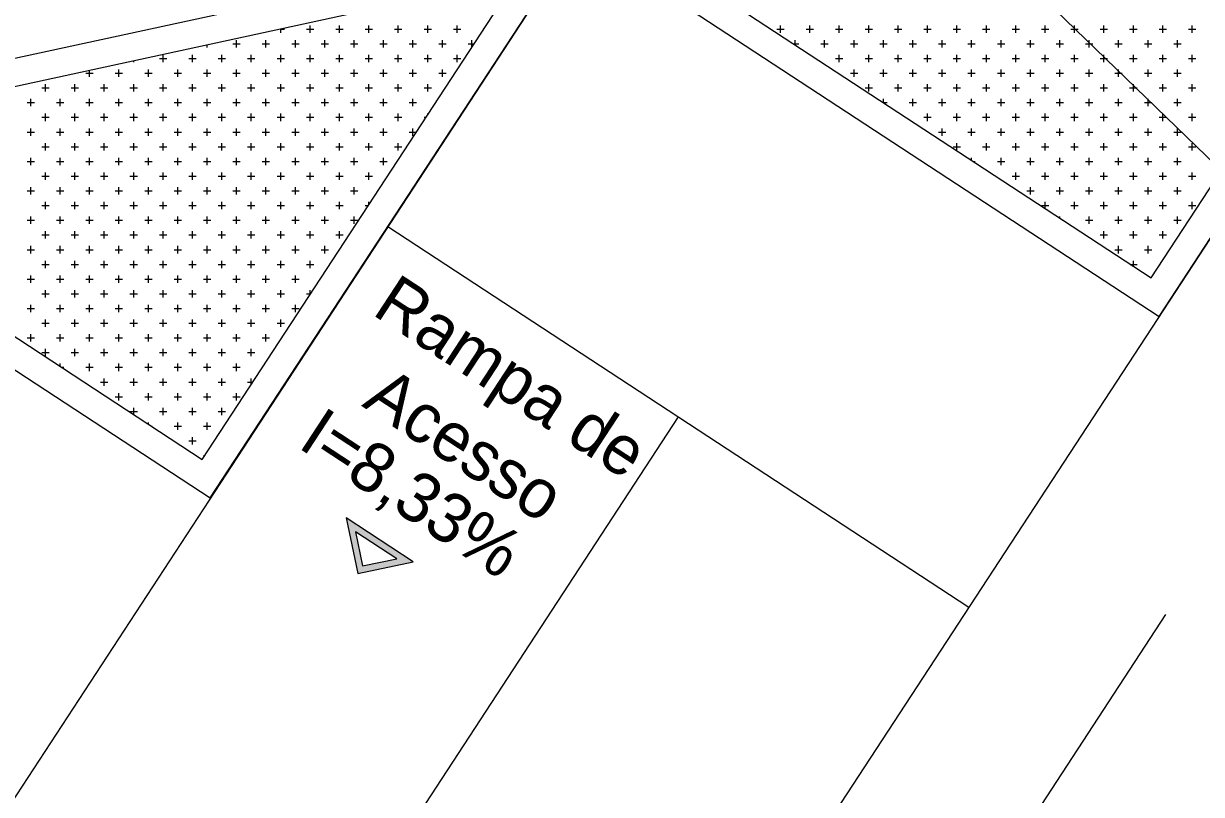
# Model space of a CAD drawing. Header units: millimetres. Extents: x -395 to 1008, y 9 to 692.
# Drawn here: x -306.39 to -301.3, y 35.05 to 38.38 of the extents above; entities that cross this region are included whole.
import ezdxf

# ---------------------------------------------------------------- set-up
doc = ezdxf.new("R2010")
doc.units = ezdxf.units.MM
doc.header["$LTSCALE"] = 0.1
doc.header["$MEASUREMENT"] = 0
doc.layers.add('.10 ultra fina', color=240, linetype='Continuous', lineweight=5)
doc.layers.add('.20', color=130, linetype='Continuous', lineweight=5)
doc.styles.add('Texto Wilian', font='himalaya.ttf')

# ---------------------------------------------------------------- blocks, each defined once
blk = doc.blocks.new('etwew')
at = {"layer": '.10 ultra fina', "lineweight": 5}
h = blk.add_hatch(color=240, dxfattribs=at)
h.dxf.hatch_style = 1
h.paths.add_polyline_path([(388.4918, 96.1393), (388.202, 96.3289), (388.2521, 96.0892)])
h.paths.add_polyline_path([(388.4208, 96.1527), (388.2735, 96.1219), (388.2427, 96.2692)], flags=16)
at = {"layer": '.10 ultra fina', "color": 240, "lineweight": 5}
for p, q in [((393.3837, 99.7509), (386.8393, 89.7523)), ((391.7133, 97.199), (393.3837, 99.7509)), ((391.6787, 97.3651), (393.1227, 99.5714)), ((389.2032, 98.8419), (383.2338, 89.7218)), ((389.2032, 98.8419), (385.2284, 97.9776)), ((387.615, 96.4155), (389.2032, 98.8419)), ((389.2032, 98.8419), (391.7133, 97.199)), ((389.2032, 98.8419), (391.7133, 97.199)), ((389.5085, 98.7855), (391.6787, 97.3651)), ((388.9423, 98.6624), (385.5337, 97.9212)), ((387.5804, 96.5816), (388.9423, 98.6624)), ((388.0464, 98.4238), (388.0464, 98.4556)), ((388.1734, 98.4238), (388.1734, 98.4556)), ((388.3004, 98.4238), (388.3004, 98.4556)), ((388.4274, 98.4238), (388.4274, 98.4556)), ((388.5544, 98.4238), (388.5544, 98.4556)), ((388.6814, 98.4238), (388.6814, 98.4556)), ((390.0784, 98.4238), (390.0784, 98.4556)), ((390.2054, 98.4238), (390.2054, 98.4556)), ((390.3324, 98.4238), (390.3324, 98.4556)), ((390.4594, 98.4238), (390.4594, 98.4556)), ((390.5864, 98.4238), (390.5864, 98.4556)), ((390.7134, 98.4238), (390.7134, 98.4556)), ((390.8404, 98.4238), (390.8404, 98.4556)), ((390.9674, 98.4238), (390.9674, 98.4556)), ((391.0944, 98.4238), (391.0944, 98.4556)), ((391.2214, 98.4238), (391.2214, 98.4556)), ((391.3484, 98.4238), (391.3484, 98.4556)), ((391.4754, 98.4238), (391.4754, 98.4556)), ((391.6024, 98.4238), (391.6024, 98.4556)), ((391.7294, 98.4238), (391.7294, 98.4556)), ((391.8564, 98.4238), (391.8564, 98.4556)), ((387.9182, 98.4397), (387.9352, 98.4397)), ((387.9194, 98.4238), (387.9194, 98.44)), ((388.0305, 98.4397), (388.0622, 98.4397)), ((388.1575, 98.4397), (388.1892, 98.4397)), ((388.2845, 98.4397), (388.3162, 98.4397)), ((388.4115, 98.4397), (388.4432, 98.4397)), ((388.5385, 98.4397), (388.5702, 98.4397)), ((388.6655, 98.4397), (388.6972, 98.4397)), ((388.7925, 98.4397), (388.7965, 98.4397)), ((390.0625, 98.4397), (390.0942, 98.4397)), ((390.1895, 98.4397), (390.2212, 98.4397)), ((390.3165, 98.4397), (390.3482, 98.4397)), ((390.4435, 98.4397), (390.4752, 98.4397)), ((390.5705, 98.4397), (390.6022, 98.4397)), ((390.6975, 98.4397), (390.7292, 98.4397)), ((390.8245, 98.4397), (390.8562, 98.4397)), ((390.9515, 98.4397), (390.9832, 98.4397)), ((391.0785, 98.4397), (391.1102, 98.4397)), ((391.2055, 98.4397), (391.2372, 98.4397)), ((391.3325, 98.4397), (391.3642, 98.4397)), ((391.4595, 98.4397), (391.4912, 98.4397)), ((391.5865, 98.4397), (391.6182, 98.4397)), ((391.7135, 98.4397), (391.7452, 98.4397)), ((391.8405, 98.4397), (391.8722, 98.4397)), ((387.6019, 98.3603), (387.6019, 98.3709)), ((387.713, 98.3762), (387.7447, 98.3762)), ((387.7289, 98.3603), (387.7289, 98.3921)), ((387.84, 98.3762), (387.8717, 98.3762)), ((387.8559, 98.3603), (387.8559, 98.3921)), ((387.967, 98.3762), (387.9987, 98.3762)), ((387.9829, 98.3603), (387.9829, 98.3921)), ((388.094, 98.3762), (388.1257, 98.3762)), ((388.1099, 98.3603), (388.1099, 98.3921)), ((388.221, 98.3762), (388.2527, 98.3762)), ((388.2369, 98.3603), (388.2369, 98.3921)), ((388.348, 98.3762), (388.3797, 98.3762)), ((388.3639, 98.3603), (388.3639, 98.3921)), ((388.475, 98.3762), (388.5067, 98.3762)), ((388.4909, 98.3603), (388.4909, 98.3921)), ((388.602, 98.3762), (388.6337, 98.3762)), ((388.6179, 98.3603), (388.6179, 98.3921)), ((388.729, 98.3762), (388.755, 98.3762)), ((388.7449, 98.3608), (388.7449, 98.3921)), ((390.1339, 98.3762), (390.1577, 98.3762)), ((390.1419, 98.371), (390.1419, 98.3921)), ((390.253, 98.3762), (390.2847, 98.3762)), ((390.2689, 98.3603), (390.2689, 98.3921)), ((390.38, 98.3762), (390.4117, 98.3762)), ((390.3959, 98.3603), (390.3959, 98.3921)), ((390.507, 98.3762), (390.5387, 98.3762)), ((390.5229, 98.3603), (390.5229, 98.3921)), ((390.634, 98.3762), (390.6657, 98.3762)), ((390.6499, 98.3603), (390.6499, 98.3921)), ((390.761, 98.3762), (390.7927, 98.3762)), ((390.7769, 98.3603), (390.7769, 98.3921)), ((390.888, 98.3762), (390.9197, 98.3762)), ((390.9039, 98.3603), (390.9039, 98.3921)), ((391.015, 98.3762), (391.0467, 98.3762)), ((391.0309, 98.3603), (391.0309, 98.3921)), ((391.142, 98.3762), (391.1737, 98.3762)), ((391.1579, 98.3603), (391.1579, 98.3921)), ((391.269, 98.3762), (391.3007, 98.3762)), ((391.2849, 98.3603), (391.2849, 98.3921)), ((391.396, 98.3762), (391.4277, 98.3762)), ((391.4119, 98.3603), (391.4119, 98.3921)), ((391.523, 98.3762), (391.5547, 98.3762)), ((391.5389, 98.3603), (391.5389, 98.3921)), ((391.65, 98.3762), (391.6817, 98.3762)), ((391.6659, 98.3603), (391.6659, 98.3921)), ((391.777, 98.3762), (391.8087, 98.3762)), ((391.7929, 98.3603), (391.7929, 98.3921)), ((387.2844, 98.2968), (387.2844, 98.3019)), ((387.3955, 98.3127), (387.4272, 98.3127)), ((387.4114, 98.2968), (387.4114, 98.3286)), ((387.5225, 98.3127), (387.5542, 98.3127)), ((387.5384, 98.2968), (387.5384, 98.3286)), ((387.6495, 98.3127), (387.6812, 98.3127)), ((387.6654, 98.2968), (387.6654, 98.3286)), ((387.7765, 98.3127), (387.8082, 98.3127)), ((387.7924, 98.2968), (387.7924, 98.3286)), ((387.9035, 98.3127), (387.9352, 98.3127)), ((387.9194, 98.2968), (387.9194, 98.3286)), ((388.0305, 98.3127), (388.0622, 98.3127)), ((388.0464, 98.2968), (388.0464, 98.3286)), ((388.1575, 98.3127), (388.1892, 98.3127)), ((388.1734, 98.2968), (388.1734, 98.3286)), ((388.2845, 98.3127), (388.3162, 98.3127)), ((388.3004, 98.2968), (388.3004, 98.3286)), ((388.4115, 98.3127), (388.4432, 98.3127)), ((388.4274, 98.2968), (388.4274, 98.3286)), ((388.5385, 98.3127), (388.5702, 98.3127)), ((388.5544, 98.2968), (388.5544, 98.3286)), ((388.6655, 98.3127), (388.6972, 98.3127)), ((388.6814, 98.2968), (388.6814, 98.3286)), ((390.3165, 98.3127), (390.3482, 98.3127)), ((390.3324, 98.2968), (390.3324, 98.3286)), ((390.4435, 98.3127), (390.4752, 98.3127)), ((390.4594, 98.2968), (390.4594, 98.3286)), ((390.5705, 98.3127), (390.6022, 98.3127)), ((390.5864, 98.2968), (390.5864, 98.3286)), ((390.6975, 98.3127), (390.7292, 98.3127)), ((390.7134, 98.2968), (390.7134, 98.3286)), ((390.8245, 98.3127), (390.8562, 98.3127)), ((390.8404, 98.2968), (390.8404, 98.3286)), ((390.9515, 98.3127), (390.9832, 98.3127)), ((390.9674, 98.2968), (390.9674, 98.3286)), ((391.0785, 98.3127), (391.1102, 98.3127)), ((391.0944, 98.2968), (391.0944, 98.3286)), ((391.2055, 98.3127), (391.2372, 98.3127)), ((391.2214, 98.2968), (391.2214, 98.3286)), ((391.3325, 98.3127), (391.3642, 98.3127)), ((391.3484, 98.2968), (391.3484, 98.3286)), ((391.4595, 98.3127), (391.4912, 98.3127)), ((391.4754, 98.2968), (391.4754, 98.3286)), ((391.5865, 98.3127), (391.6182, 98.3127)), ((391.6024, 98.2968), (391.6024, 98.3286)), ((391.7135, 98.3127), (391.7452, 98.3127)), ((391.7294, 98.2968), (391.7294, 98.3286)), ((391.8405, 98.3127), (391.8722, 98.3127)), ((391.8564, 98.2968), (391.8564, 98.3286)), ((387.078, 98.2492), (387.1097, 98.2492)), ((387.0939, 98.2333), (387.0939, 98.2605)), ((387.205, 98.2492), (387.2367, 98.2492)), ((387.2209, 98.2333), (387.2209, 98.2651)), ((387.332, 98.2492), (387.3637, 98.2492)), ((387.3479, 98.2333), (387.3479, 98.2651)), ((387.459, 98.2492), (387.4907, 98.2492)), ((387.4749, 98.2333), (387.4749, 98.2651)), ((387.586, 98.2492), (387.6177, 98.2492)), ((387.6019, 98.2333), (387.6019, 98.2651)), ((387.713, 98.2492), (387.7447, 98.2492)), ((387.7289, 98.2333), (387.7289, 98.2651)), ((387.84, 98.2492), (387.8717, 98.2492)), ((387.8559, 98.2333), (387.8559, 98.2651)), ((387.967, 98.2492), (387.9987, 98.2492)), ((387.9829, 98.2333), (387.9829, 98.2651)), ((388.094, 98.2492), (388.1257, 98.2492)), ((388.1099, 98.2333), (388.1099, 98.2651)), ((388.221, 98.2492), (388.2527, 98.2492)), ((388.2369, 98.2333), (388.2369, 98.2651)), ((388.348, 98.2492), (388.3797, 98.2492)), ((388.3639, 98.2333), (388.3639, 98.2651)), ((388.475, 98.2492), (388.5067, 98.2492)), ((388.4909, 98.2333), (388.4909, 98.2651)), ((388.602, 98.2492), (388.6337, 98.2492)), ((388.6179, 98.2333), (388.6179, 98.2651)), ((390.38, 98.2492), (390.4117, 98.2492)), ((390.3959, 98.2333), (390.3959, 98.2651)), ((390.507, 98.2492), (390.5387, 98.2492)), ((390.5229, 98.2333), (390.5229, 98.2651)), ((390.634, 98.2492), (390.6657, 98.2492)), ((390.6499, 98.2333), (390.6499, 98.2651)), ((390.761, 98.2492), (390.7927, 98.2492)), ((390.7769, 98.2333), (390.7769, 98.2651)), ((390.888, 98.2492), (390.9197, 98.2492)), ((390.9039, 98.2333), (390.9039, 98.2651)), ((391.015, 98.2492), (391.0467, 98.2492)), ((391.0309, 98.2333), (391.0309, 98.2651)), ((391.142, 98.2492), (391.1737, 98.2492)), ((391.1579, 98.2333), (391.1579, 98.2651)), ((391.269, 98.2492), (391.3007, 98.2492)), ((391.2849, 98.2333), (391.2849, 98.2651)), ((391.396, 98.2492), (391.4277, 98.2492)), ((391.4119, 98.2333), (391.4119, 98.2651)), ((391.523, 98.2492), (391.5547, 98.2492)), ((391.5389, 98.2333), (391.5389, 98.2651)), ((391.65, 98.2492), (391.6817, 98.2492)), ((391.6659, 98.2333), (391.6659, 98.2651)), ((391.777, 98.2492), (391.8087, 98.2492)), ((391.7929, 98.2333), (391.7929, 98.2651)), ((386.9034, 98.1698), (386.9034, 98.2016)), ((387.0304, 98.1698), (387.0304, 98.2016)), ((387.1574, 98.1698), (387.1574, 98.2016)), ((387.2844, 98.1698), (387.2844, 98.2016)), ((387.4114, 98.1698), (387.4114, 98.2016)), ((387.5384, 98.1698), (387.5384, 98.2016)), ((387.6654, 98.1698), (387.6654, 98.2016)), ((387.7924, 98.1698), (387.7924, 98.2016)), ((387.9194, 98.1698), (387.9194, 98.2016)), ((388.0464, 98.1698), (388.0464, 98.2016)), ((388.1734, 98.1698), (388.1734, 98.2016)), ((388.3004, 98.1698), (388.3004, 98.2016)), ((388.4274, 98.1698), (388.4274, 98.2016)), ((388.5544, 98.1698), (388.5544, 98.2016)), ((390.4594, 98.1698), (390.4594, 98.2016)), ((390.5864, 98.1698), (390.5864, 98.2016)), ((390.7134, 98.1698), (390.7134, 98.2016)), ((390.8404, 98.1698), (390.8404, 98.2016)), ((390.9674, 98.1698), (390.9674, 98.2016)), ((391.0944, 98.1698), (391.0944, 98.2016)), ((391.2214, 98.1698), (391.2214, 98.2016)), ((391.3484, 98.1698), (391.3484, 98.2016)), ((391.4754, 98.1698), (391.4754, 98.2016)), ((391.6024, 98.1698), (391.6024, 98.2016)), ((391.7294, 98.1698), (391.7294, 98.2016)), ((391.8564, 98.1698), (391.8564, 98.2016)), ((386.8875, 98.1857), (386.9192, 98.1857)), ((387.0145, 98.1857), (387.0462, 98.1857)), ((387.1415, 98.1857), (387.1732, 98.1857)), ((387.2685, 98.1857), (387.3002, 98.1857)), ((387.3955, 98.1857), (387.4272, 98.1857)), ((387.5225, 98.1857), (387.5542, 98.1857)), ((387.6495, 98.1857), (387.6812, 98.1857)), ((387.7765, 98.1857), (387.8082, 98.1857)), ((387.9035, 98.1857), (387.9352, 98.1857)), ((388.0305, 98.1857), (388.0622, 98.1857)), ((388.1575, 98.1857), (388.1892, 98.1857)), ((388.2845, 98.1857), (388.3162, 98.1857)), ((388.4115, 98.1857), (388.4432, 98.1857)), ((388.5385, 98.1857), (388.5702, 98.1857)), ((390.4435, 98.1857), (390.4752, 98.1857)), ((390.5705, 98.1857), (390.6022, 98.1857)), ((390.6975, 98.1857), (390.7292, 98.1857)), ((390.8245, 98.1857), (390.8562, 98.1857)), ((390.9515, 98.1857), (390.9832, 98.1857)), ((391.0785, 98.1857), (391.1102, 98.1857)), ((391.2055, 98.1857), (391.2372, 98.1857)), ((391.3325, 98.1857), (391.3642, 98.1857)), ((391.4595, 98.1857), (391.4912, 98.1857)), ((391.5865, 98.1857), (391.6182, 98.1857)), ((391.7135, 98.1857), (391.7452, 98.1857)), ((391.8405, 98.1857), (391.8722, 98.1857)), ((386.824, 98.1222), (386.8557, 98.1222)), ((386.8399, 98.1063), (386.8399, 98.1381)), ((386.951, 98.1222), (386.9827, 98.1222)), ((386.9669, 98.1063), (386.9669, 98.1381)), ((387.078, 98.1222), (387.1097, 98.1222)), ((387.0939, 98.1063), (387.0939, 98.1381)), ((387.205, 98.1222), (387.2367, 98.1222)), ((387.2209, 98.1063), (387.2209, 98.1381)), ((387.332, 98.1222), (387.3637, 98.1222)), ((387.3479, 98.1063), (387.3479, 98.1381)), ((387.459, 98.1222), (387.4907, 98.1222)), ((387.4749, 98.1063), (387.4749, 98.1381)), ((387.586, 98.1222), (387.6177, 98.1222)), ((387.6019, 98.1063), (387.6019, 98.1381)), ((387.713, 98.1222), (387.7447, 98.1222)), ((387.7289, 98.1063), (387.7289, 98.1381)), ((387.84, 98.1222), (387.8717, 98.1222)), ((387.8559, 98.1063), (387.8559, 98.1381)), ((387.967, 98.1222), (387.9987, 98.1222)), ((387.9829, 98.1063), (387.9829, 98.1381)), ((388.094, 98.1222), (388.1257, 98.1222)), ((388.1099, 98.1063), (388.1099, 98.1381)), ((388.221, 98.1222), (388.2527, 98.1222)), ((388.2369, 98.1063), (388.2369, 98.1381)), ((388.348, 98.1222), (388.3797, 98.1222)), ((388.3639, 98.1063), (388.3639, 98.1381)), ((388.475, 98.1222), (388.5067, 98.1222)), ((388.4909, 98.1063), (388.4909, 98.1381)), ((390.5219, 98.1222), (390.5387, 98.1222)), ((390.5229, 98.1216), (390.5229, 98.1381)), ((390.634, 98.1222), (390.6657, 98.1222)), ((390.6499, 98.1063), (390.6499, 98.1381)), ((390.761, 98.1222), (390.7927, 98.1222)), ((390.7769, 98.1063), (390.7769, 98.1381)), ((390.888, 98.1222), (390.9197, 98.1222)), ((390.9039, 98.1063), (390.9039, 98.1381)), ((391.015, 98.1222), (391.0467, 98.1222)), ((391.0309, 98.1063), (391.0309, 98.1381)), ((391.142, 98.1222), (391.1737, 98.1222)), ((391.1579, 98.1063), (391.1579, 98.1381)), ((391.269, 98.1222), (391.3007, 98.1222)), ((391.2849, 98.1063), (391.2849, 98.1381)), ((391.396, 98.1222), (391.4277, 98.1222)), ((391.4119, 98.1063), (391.4119, 98.1381)), ((391.523, 98.1222), (391.5547, 98.1222)), ((391.5389, 98.1063), (391.5389, 98.1381)), ((391.65, 98.1222), (391.6817, 98.1222)), ((391.6659, 98.1063), (391.6659, 98.1381)), ((391.777, 98.1222), (391.8087, 98.1222)), ((391.7929, 98.1063), (391.7929, 98.1381)), ((385.1049, 98.0584), (387.615, 96.4155)), ((386.8875, 98.0587), (386.9192, 98.0587)), ((386.9034, 98.0428), (386.9034, 98.0746)), ((387.0145, 98.0587), (387.0462, 98.0587)), ((387.0304, 98.0428), (387.0304, 98.0746)), ((387.1415, 98.0587), (387.1732, 98.0587)), ((387.1574, 98.0428), (387.1574, 98.0746)), ((387.2685, 98.0587), (387.3002, 98.0587)), ((387.2844, 98.0428), (387.2844, 98.0746)), ((387.3955, 98.0587), (387.4272, 98.0587)), ((387.4114, 98.0428), (387.4114, 98.0746)), ((387.5225, 98.0587), (387.5542, 98.0587)), ((387.5384, 98.0428), (387.5384, 98.0746)), ((387.6495, 98.0587), (387.6812, 98.0587)), ((387.6654, 98.0428), (387.6654, 98.0746)), ((387.7765, 98.0587), (387.8082, 98.0587)), ((387.7924, 98.0428), (387.7924, 98.0746)), ((387.9035, 98.0587), (387.9352, 98.0587)), ((387.9194, 98.0428), (387.9194, 98.0746)), ((388.0305, 98.0587), (388.0622, 98.0587)), ((388.0464, 98.0428), (388.0464, 98.0746)), ((388.1575, 98.0587), (388.1892, 98.0587)), ((388.1734, 98.0428), (388.1734, 98.0746)), ((388.2845, 98.0587), (388.3162, 98.0587)), ((388.3004, 98.0428), (388.3004, 98.0746)), ((388.4115, 98.0587), (388.4432, 98.0587)), ((388.4274, 98.0428), (388.4274, 98.0746)), ((388.5385, 98.0587), (388.5472, 98.0587)), ((388.5544, 98.0697), (388.5544, 98.0746)), ((390.6975, 98.0587), (390.7292, 98.0587)), ((390.7134, 98.0428), (390.7134, 98.0746)), ((390.8245, 98.0587), (390.8562, 98.0587)), ((390.8404, 98.0428), (390.8404, 98.0746)), ((390.9515, 98.0587), (390.9832, 98.0587)), ((390.9674, 98.0428), (390.9674, 98.0746)), ((391.0785, 98.0587), (391.1102, 98.0587)), ((391.0944, 98.0428), (391.0944, 98.0746)), ((391.2055, 98.0587), (391.2372, 98.0587)), ((391.2214, 98.0428), (391.2214, 98.0746)), ((391.3325, 98.0587), (391.3642, 98.0587)), ((391.3484, 98.0428), (391.3484, 98.0746)), ((391.4595, 98.0587), (391.4912, 98.0587)), ((391.4754, 98.0428), (391.4754, 98.0746)), ((391.5865, 98.0587), (391.6182, 98.0587)), ((391.6024, 98.0428), (391.6024, 98.0746)), ((391.7135, 98.0587), (391.7452, 98.0587)), ((391.7294, 98.0428), (391.7294, 98.0746)), ((391.8405, 98.0587), (391.8722, 98.0587)), ((391.8564, 98.0428), (391.8564, 98.0746)), ((386.824, 97.9952), (386.8557, 97.9952)), ((386.8399, 97.9793), (386.8399, 98.0111)), ((386.951, 97.9952), (386.9827, 97.9952)), ((386.9669, 97.9793), (386.9669, 98.0111)), ((387.078, 97.9952), (387.1097, 97.9952)), ((387.0939, 97.9793), (387.0939, 98.0111)), ((387.205, 97.9952), (387.2367, 97.9952)), ((387.2209, 97.9793), (387.2209, 98.0111)), ((387.332, 97.9952), (387.3637, 97.9952)), ((387.3479, 97.9793), (387.3479, 98.0111)), ((387.459, 97.9952), (387.4907, 97.9952)), ((387.4749, 97.9793), (387.4749, 98.0111)), ((387.586, 97.9952), (387.6177, 97.9952)), ((387.6019, 97.9793), (387.6019, 98.0111)), ((387.713, 97.9952), (387.7447, 97.9952)), ((387.7289, 97.9793), (387.7289, 98.0111)), ((387.84, 97.9952), (387.8717, 97.9952)), ((387.8559, 97.9793), (387.8559, 98.0111)), ((387.967, 97.9952), (387.9987, 97.9952)), ((387.9829, 97.9793), (387.9829, 98.0111)), ((388.094, 97.9952), (388.1257, 97.9952)), ((388.1099, 97.9793), (388.1099, 98.0111)), ((388.221, 97.9952), (388.2527, 97.9952)), ((388.2369, 97.9793), (388.2369, 98.0111)), ((388.348, 97.9952), (388.3797, 97.9952)), ((388.3639, 97.9793), (388.3639, 98.0111)), ((388.475, 97.9952), (388.5056, 97.9952)), ((388.4909, 97.9793), (388.4909, 98.0111)), ((390.761, 97.9952), (390.7927, 97.9952)), ((390.7769, 97.9793), (390.7769, 98.0111)), ((390.888, 97.9952), (390.9197, 97.9952)), ((390.9039, 97.9793), (390.9039, 98.0111)), ((391.015, 97.9952), (391.0467, 97.9952)), ((391.0309, 97.9793), (391.0309, 98.0111)), ((391.142, 97.9952), (391.1737, 97.9952)), ((391.1579, 97.9793), (391.1579, 98.0111)), ((391.269, 97.9952), (391.3007, 97.9952)), ((391.2849, 97.9793), (391.2849, 98.0111)), ((391.396, 97.9952), (391.4277, 97.9952)), ((391.4119, 97.9793), (391.4119, 98.0111)), ((391.523, 97.9952), (391.5547, 97.9952)), ((391.5389, 97.9793), (391.5389, 98.0111)), ((391.65, 97.9952), (391.6817, 97.9952)), ((391.6659, 97.9793), (391.6659, 98.0111)), ((391.777, 97.9952), (391.8087, 97.9952)), ((391.7929, 97.9793), (391.7929, 98.0111)), ((385.2284, 97.9776), (387.615, 96.4155)), ((386.9034, 97.9158), (386.9034, 97.9476)), ((387.0304, 97.9158), (387.0304, 97.9476)), ((387.1574, 97.9158), (387.1574, 97.9476)), ((387.2844, 97.9158), (387.2844, 97.9476)), ((387.4114, 97.9158), (387.4114, 97.9476)), ((387.5384, 97.9158), (387.5384, 97.9476)), ((387.6654, 97.9158), (387.6654, 97.9476)), ((387.7924, 97.9158), (387.7924, 97.9476)), ((387.9194, 97.9158), (387.9194, 97.9476)), ((388.0464, 97.9158), (388.0464, 97.9476)), ((388.1734, 97.9158), (388.1734, 97.9476)), ((388.3004, 97.9158), (388.3004, 97.9476)), ((388.4274, 97.9158), (388.4274, 97.9476)), ((390.8404, 97.9158), (390.8404, 97.9476)), ((390.9674, 97.9158), (390.9674, 97.9476)), ((391.0944, 97.9158), (391.0944, 97.9476)), ((391.2214, 97.9158), (391.2214, 97.9476)), ((391.3484, 97.9158), (391.3484, 97.9476)), ((391.4754, 97.9158), (391.4754, 97.9476)), ((391.6024, 97.9158), (391.6024, 97.9476)), ((391.7294, 97.9158), (391.7294, 97.9476)), ((391.8564, 97.9158), (391.8564, 97.9476)), ((385.5337, 97.9212), (387.5804, 96.5816)), ((386.8875, 97.9317), (386.9192, 97.9317)), ((387.0145, 97.9317), (387.0462, 97.9317)), ((387.1415, 97.9317), (387.1732, 97.9317)), ((387.2685, 97.9317), (387.3002, 97.9317)), ((387.3955, 97.9317), (387.4272, 97.9317)), ((387.5225, 97.9317), (387.5542, 97.9317)), ((387.6495, 97.9317), (387.6812, 97.9317)), ((387.7765, 97.9317), (387.8082, 97.9317)), ((387.9035, 97.9317), (387.9352, 97.9317)), ((388.0305, 97.9317), (388.0622, 97.9317)), ((388.1575, 97.9317), (388.1892, 97.9317)), ((388.2845, 97.9317), (388.3162, 97.9317)), ((388.4115, 97.9317), (388.4432, 97.9317)), ((390.8245, 97.9317), (390.8562, 97.9317)), ((390.9515, 97.9317), (390.9832, 97.9317)), ((391.0785, 97.9317), (391.1102, 97.9317)), ((391.2055, 97.9317), (391.2372, 97.9317)), ((391.3325, 97.9317), (391.3642, 97.9317)), ((391.4595, 97.9317), (391.4912, 97.9317)), ((391.5865, 97.9317), (391.6182, 97.9317)), ((391.7135, 97.9317), (391.7452, 97.9317)), ((391.8405, 97.9317), (391.8722, 97.9317)), ((386.824, 97.8682), (386.8557, 97.8682)), ((386.8399, 97.8523), (386.8399, 97.8841)), ((386.951, 97.8682), (386.9827, 97.8682)), ((386.9669, 97.8523), (386.9669, 97.8841)), ((387.078, 97.8682), (387.1097, 97.8682)), ((387.0939, 97.8523), (387.0939, 97.8841)), ((387.205, 97.8682), (387.2367, 97.8682)), ((387.2209, 97.8523), (387.2209, 97.8841)), ((387.332, 97.8682), (387.3637, 97.8682)), ((387.3479, 97.8523), (387.3479, 97.8841)), ((387.459, 97.8682), (387.4907, 97.8682)), ((387.4749, 97.8523), (387.4749, 97.8841)), ((387.586, 97.8682), (387.6177, 97.8682)), ((387.6019, 97.8523), (387.6019, 97.8841)), ((387.713, 97.8682), (387.7447, 97.8682)), ((387.7289, 97.8523), (387.7289, 97.8841)), ((387.84, 97.8682), (387.8717, 97.8682)), ((387.8559, 97.8523), (387.8559, 97.8841)), ((387.967, 97.8682), (387.9987, 97.8682)), ((387.9829, 97.8523), (387.9829, 97.8841)), ((388.094, 97.8682), (388.1257, 97.8682)), ((388.1099, 97.8523), (388.1099, 97.8841)), ((388.221, 97.8682), (388.2527, 97.8682)), ((388.2369, 97.8523), (388.2369, 97.8841)), ((388.348, 97.8682), (388.3797, 97.8682)), ((388.3639, 97.8523), (388.3639, 97.8841)), ((390.9039, 97.8722), (390.9039, 97.8841)), ((390.91, 97.8682), (390.9197, 97.8682)), ((391.015, 97.8682), (391.0467, 97.8682)), ((391.0309, 97.8523), (391.0309, 97.8841)), ((391.142, 97.8682), (391.1737, 97.8682)), ((391.1579, 97.8523), (391.1579, 97.8841)), ((391.269, 97.8682), (391.3007, 97.8682)), ((391.2849, 97.8523), (391.2849, 97.8841)), ((391.396, 97.8682), (391.4277, 97.8682)), ((391.4119, 97.8523), (391.4119, 97.8841)), ((391.523, 97.8682), (391.5547, 97.8682)), ((391.5389, 97.8523), (391.5389, 97.8841)), ((391.65, 97.8682), (391.6817, 97.8682)), ((391.6659, 97.8523), (391.6659, 97.8841)), ((391.777, 97.8682), (391.8087, 97.8682)), ((391.7929, 97.8523), (391.7929, 97.8841)), ((386.8875, 97.8047), (386.9192, 97.8047)), ((386.9034, 97.7888), (386.9034, 97.8206)), ((387.0145, 97.8047), (387.0462, 97.8047)), ((387.0304, 97.7888), (387.0304, 97.8206)), ((387.1415, 97.8047), (387.1732, 97.8047)), ((387.1574, 97.7888), (387.1574, 97.8206)), ((387.2685, 97.8047), (387.3002, 97.8047)), ((387.2844, 97.7888), (387.2844, 97.8206)), ((387.3955, 97.8047), (387.4272, 97.8047)), ((387.4114, 97.7888), (387.4114, 97.8206)), ((387.5225, 97.8047), (387.5542, 97.8047)), ((387.5384, 97.7888), (387.5384, 97.8206)), ((387.6495, 97.8047), (387.6812, 97.8047)), ((387.6654, 97.7888), (387.6654, 97.8206)), ((387.7765, 97.8047), (387.8082, 97.8047)), ((387.7924, 97.7888), (387.7924, 97.8206)), ((387.9035, 97.8047), (387.9352, 97.8047)), ((387.9194, 97.7888), (387.9194, 97.8206)), ((388.0305, 97.8047), (388.0622, 97.8047)), ((388.0464, 97.7888), (388.0464, 97.8206)), ((388.1575, 97.8047), (388.1892, 97.8047)), ((388.1734, 97.7888), (388.1734, 97.8206)), ((388.2845, 97.8047), (388.3162, 97.8047)), ((388.3004, 97.7888), (388.3004, 97.8206)), ((391.0785, 97.8047), (391.1102, 97.8047)), ((391.0944, 97.7888), (391.0944, 97.8206)), ((391.2055, 97.8047), (391.2372, 97.8047)), ((391.2214, 97.7888), (391.2214, 97.8206)), ((391.3325, 97.8047), (391.3642, 97.8047)), ((391.3484, 97.7888), (391.3484, 97.8206)), ((391.4595, 97.8047), (391.4912, 97.8047)), ((391.4754, 97.7888), (391.4754, 97.8206)), ((391.5865, 97.8047), (391.6182, 97.8047)), ((391.6024, 97.7888), (391.6024, 97.8206)), ((391.7135, 97.8047), (391.7452, 97.8047)), ((391.7294, 97.7888), (391.7294, 97.8206)), ((391.8405, 97.8047), (391.8722, 97.8047)), ((391.8564, 97.7888), (391.8564, 97.8206)), ((386.824, 97.7412), (386.8557, 97.7412)), ((386.8399, 97.7253), (386.8399, 97.7571)), ((386.951, 97.7412), (386.9827, 97.7412)), ((386.9669, 97.7253), (386.9669, 97.7571)), ((387.078, 97.7412), (387.1097, 97.7412)), ((387.0939, 97.7253), (387.0939, 97.7571)), ((387.205, 97.7412), (387.2367, 97.7412)), ((387.2209, 97.7253), (387.2209, 97.7571)), ((387.332, 97.7412), (387.3637, 97.7412)), ((387.3479, 97.7253), (387.3479, 97.7571)), ((387.459, 97.7412), (387.4907, 97.7412)), ((387.4749, 97.7253), (387.4749, 97.7571)), ((387.586, 97.7412), (387.6177, 97.7412)), ((387.6019, 97.7253), (387.6019, 97.7571)), ((387.713, 97.7412), (387.7447, 97.7412)), ((387.7289, 97.7253), (387.7289, 97.7571)), ((387.84, 97.7412), (387.8717, 97.7412)), ((387.8559, 97.7253), (387.8559, 97.7571)), ((387.967, 97.7412), (387.9987, 97.7412)), ((387.9829, 97.7253), (387.9829, 97.7571)), ((388.094, 97.7412), (388.1257, 97.7412)), ((388.1099, 97.7253), (388.1099, 97.7571)), ((388.221, 97.7412), (388.2527, 97.7412)), ((388.2369, 97.7253), (388.2369, 97.7571)), ((391.142, 97.7412), (391.1737, 97.7412)), ((391.1579, 97.7253), (391.1579, 97.7571)), ((391.269, 97.7412), (391.3007, 97.7412)), ((391.2849, 97.7253), (391.2849, 97.7571)), ((391.396, 97.7412), (391.4277, 97.7412)), ((391.4119, 97.7253), (391.4119, 97.7571)), ((391.523, 97.7412), (391.5547, 97.7412)), ((391.5389, 97.7253), (391.5389, 97.7571)), ((391.65, 97.7412), (391.6817, 97.7412)), ((391.6659, 97.7253), (391.6659, 97.7571)), ((391.777, 97.7412), (391.8087, 97.7412)), ((391.7929, 97.7253), (391.7929, 97.7571)), ((386.9034, 97.6618), (386.9034, 97.6936)), ((387.0304, 97.6618), (387.0304, 97.6936)), ((387.1574, 97.6618), (387.1574, 97.6936)), ((387.2844, 97.6618), (387.2844, 97.6936)), ((387.4114, 97.6618), (387.4114, 97.6936)), ((387.5384, 97.6618), (387.5384, 97.6936)), ((387.6654, 97.6618), (387.6654, 97.6936)), ((387.7924, 97.6618), (387.7924, 97.6936)), ((387.9194, 97.6618), (387.9194, 97.6936)), ((388.0464, 97.6618), (388.0464, 97.6936)), ((388.1734, 97.6618), (388.1734, 97.6936)), ((388.3004, 97.6816), (388.3004, 97.6936)), ((391.2214, 97.6644), (391.2214, 97.6936)), ((391.3484, 97.6618), (391.3484, 97.6936)), ((391.4754, 97.6618), (391.4754, 97.6936)), ((391.6024, 97.6618), (391.6024, 97.6936)), ((391.7294, 97.6618), (391.7294, 97.6936)), ((391.8564, 97.6618), (391.8564, 97.6936)), ((386.8875, 97.6777), (386.9192, 97.6777)), ((387.0145, 97.6777), (387.0462, 97.6777)), ((387.1415, 97.6777), (387.1732, 97.6777)), ((387.2685, 97.6777), (387.3002, 97.6777)), ((387.3955, 97.6777), (387.4272, 97.6777)), ((387.5225, 97.6777), (387.5542, 97.6777)), ((387.6495, 97.6777), (387.6812, 97.6777)), ((387.7765, 97.6777), (387.8082, 97.6777)), ((387.9035, 97.6777), (387.9352, 97.6777)), ((388.0305, 97.6777), (388.0622, 97.6777)), ((388.1575, 97.6777), (388.1892, 97.6777)), ((388.2845, 97.6777), (388.2978, 97.6777)), ((391.2055, 97.6777), (391.2372, 97.6777)), ((391.3325, 97.6777), (391.3642, 97.6777)), ((391.4595, 97.6777), (391.4912, 97.6777)), ((391.5865, 97.6777), (391.6182, 97.6777)), ((391.7135, 97.6777), (391.7452, 97.6777)), ((391.8405, 97.6777), (391.8722, 97.6777)), ((386.824, 97.6142), (386.8557, 97.6142)), ((386.8399, 97.5983), (386.8399, 97.6301)), ((386.951, 97.6142), (386.9827, 97.6142)), ((386.9669, 97.5983), (386.9669, 97.6301)), ((387.078, 97.6142), (387.1097, 97.6142)), ((387.0939, 97.5983), (387.0939, 97.6301)), ((387.205, 97.6142), (387.2367, 97.6142)), ((387.2209, 97.5983), (387.2209, 97.6301)), ((387.332, 97.6142), (387.3637, 97.6142)), ((387.3479, 97.5983), (387.3479, 97.6301)), ((387.459, 97.6142), (387.4907, 97.6142)), ((387.4749, 97.5983), (387.4749, 97.6301)), ((387.586, 97.6142), (387.6177, 97.6142)), ((387.6019, 97.5983), (387.6019, 97.6301)), ((387.713, 97.6142), (387.7447, 97.6142)), ((387.7289, 97.5983), (387.7289, 97.6301)), ((387.84, 97.6142), (387.8717, 97.6142)), ((387.8559, 97.5983), (387.8559, 97.6301)), ((387.967, 97.6142), (387.9987, 97.6142)), ((387.9829, 97.5983), (387.9829, 97.6301)), ((388.094, 97.6142), (388.1257, 97.6142)), ((388.1099, 97.5983), (388.1099, 97.6301)), ((388.221, 97.6142), (388.2527, 97.6142)), ((388.2369, 97.5983), (388.2369, 97.6301)), ((388.3817, 97.5869), (390.8919, 95.9439)), ((391.2849, 97.6229), (391.2849, 97.6301)), ((391.2981, 97.6142), (391.3007, 97.6142)), ((391.396, 97.6142), (391.4277, 97.6142)), ((391.4119, 97.5983), (391.4119, 97.6301)), ((391.523, 97.6142), (391.5547, 97.6142)), ((391.5389, 97.5983), (391.5389, 97.6301)), ((391.65, 97.6142), (391.6817, 97.6142)), ((391.6659, 97.5983), (391.6659, 97.6301)), ((391.777, 97.6142), (391.8087, 97.6142)), ((391.7929, 97.5983), (391.7929, 97.6301)), ((386.8875, 97.5507), (386.9192, 97.5507)), ((386.9034, 97.5348), (386.9034, 97.5666)), ((387.0145, 97.5507), (387.0462, 97.5507)), ((387.0304, 97.5348), (387.0304, 97.5666)), ((387.1415, 97.5507), (387.1732, 97.5507)), ((387.1574, 97.5348), (387.1574, 97.5666)), ((387.2685, 97.5507), (387.3002, 97.5507)), ((387.2844, 97.5348), (387.2844, 97.5666)), ((387.3955, 97.5507), (387.4272, 97.5507)), ((387.4114, 97.5348), (387.4114, 97.5666)), ((387.5225, 97.5507), (387.5542, 97.5507)), ((387.5384, 97.5348), (387.5384, 97.5666)), ((387.6495, 97.5507), (387.6812, 97.5507)), ((387.6654, 97.5348), (387.6654, 97.5666)), ((387.7765, 97.5507), (387.8082, 97.5507)), ((387.7924, 97.5348), (387.7924, 97.5666)), ((387.9035, 97.5507), (387.9352, 97.5507)), ((387.9194, 97.5348), (387.9194, 97.5666)), ((388.0305, 97.5507), (388.0622, 97.5507)), ((388.0464, 97.5348), (388.0464, 97.5666)), ((388.1575, 97.5507), (388.1892, 97.5507)), ((388.1734, 97.5348), (388.1734, 97.5666)), ((391.4595, 97.5507), (391.4912, 97.5507)), ((391.4754, 97.5348), (391.4754, 97.5666)), ((391.5865, 97.5507), (391.6182, 97.5507)), ((391.6024, 97.5348), (391.6024, 97.5666)), ((391.7135, 97.5507), (391.7452, 97.5507)), ((391.7294, 97.5348), (391.7294, 97.5666)), ((386.824, 97.4872), (386.8557, 97.4872)), ((386.8399, 97.4713), (386.8399, 97.5031)), ((386.951, 97.4872), (386.9827, 97.4872)), ((386.9669, 97.4713), (386.9669, 97.5031)), ((387.078, 97.4872), (387.1097, 97.4872)), ((387.0939, 97.4713), (387.0939, 97.5031)), ((387.205, 97.4872), (387.2367, 97.4872)), ((387.2209, 97.4713), (387.2209, 97.5031)), ((387.332, 97.4872), (387.3637, 97.4872)), ((387.3479, 97.4713), (387.3479, 97.5031)), ((387.459, 97.4872), (387.4907, 97.4872)), ((387.4749, 97.4713), (387.4749, 97.5031)), ((387.586, 97.4872), (387.6177, 97.4872)), ((387.6019, 97.4713), (387.6019, 97.5031)), ((387.713, 97.4872), (387.7447, 97.4872)), ((387.7289, 97.4713), (387.7289, 97.5031)), ((387.84, 97.4872), (387.8717, 97.4872)), ((387.8559, 97.4713), (387.8559, 97.5031)), ((387.967, 97.4872), (387.9987, 97.4872)), ((387.9829, 97.4713), (387.9829, 97.5031)), ((388.094, 97.4872), (388.1257, 97.4872)), ((388.1099, 97.4713), (388.1099, 97.5031)), ((391.523, 97.4872), (391.5547, 97.4872)), ((391.5389, 97.4713), (391.5389, 97.5031)), ((391.65, 97.4872), (391.6817, 97.4872)), ((391.6659, 97.4713), (391.6659, 97.5031)), ((386.9034, 97.4078), (386.9034, 97.4396)), ((387.0304, 97.4078), (387.0304, 97.4396)), ((387.1574, 97.4078), (387.1574, 97.4396)), ((387.2844, 97.4078), (387.2844, 97.4396)), ((387.4114, 97.4078), (387.4114, 97.4396)), ((387.5384, 97.4078), (387.5384, 97.4396)), ((387.6654, 97.4078), (387.6654, 97.4396)), ((387.7924, 97.4078), (387.7924, 97.4396)), ((387.9194, 97.4078), (387.9194, 97.4396)), ((388.0464, 97.4078), (388.0464, 97.4396)), ((391.6024, 97.415), (391.6024, 97.4396)), ((386.8875, 97.4237), (386.9192, 97.4237)), ((387.0145, 97.4237), (387.0462, 97.4237)), ((387.1415, 97.4237), (387.1732, 97.4237)), ((387.2685, 97.4237), (387.3002, 97.4237)), ((387.3955, 97.4237), (387.4272, 97.4237)), ((387.5225, 97.4237), (387.5542, 97.4237)), ((387.6495, 97.4237), (387.6812, 97.4237)), ((387.7765, 97.4237), (387.8082, 97.4237)), ((387.9035, 97.4237), (387.9352, 97.4237)), ((388.0305, 97.4237), (388.0622, 97.4237)), ((391.5891, 97.4237), (391.6182, 97.4237)), ((391.7135, 97.4237), (391.717, 97.4237)), ((386.824, 97.3602), (386.8557, 97.3602)), ((386.8399, 97.3443), (386.8399, 97.3761)), ((386.951, 97.3602), (386.9827, 97.3602)), ((386.9669, 97.3443), (386.9669, 97.3761)), ((387.078, 97.3602), (387.1097, 97.3602)), ((387.0939, 97.3443), (387.0939, 97.3761)), ((387.205, 97.3602), (387.2367, 97.3602)), ((387.2209, 97.3443), (387.2209, 97.3761)), ((387.332, 97.3602), (387.3637, 97.3602)), ((387.3479, 97.3443), (387.3479, 97.3761)), ((387.459, 97.3602), (387.4907, 97.3602)), ((387.4749, 97.3443), (387.4749, 97.3761)), ((387.586, 97.3602), (387.6177, 97.3602)), ((387.6019, 97.3443), (387.6019, 97.3761)), ((387.713, 97.3602), (387.7447, 97.3602)), ((387.7289, 97.3443), (387.7289, 97.3761)), ((387.84, 97.3602), (387.8717, 97.3602)), ((387.8559, 97.3443), (387.8559, 97.3761)), ((387.967, 97.3602), (387.9987, 97.3602)), ((387.9829, 97.3443), (387.9829, 97.3761)), ((391.6659, 97.3735), (391.6659, 97.3761)), ((386.8875, 97.2967), (386.9192, 97.2967)), ((386.9034, 97.2808), (386.9034, 97.3126)), ((387.0145, 97.2967), (387.0462, 97.2967)), ((387.0304, 97.2808), (387.0304, 97.3126)), ((387.1415, 97.2967), (387.1732, 97.2967)), ((387.1574, 97.2808), (387.1574, 97.3126)), ((387.2685, 97.2967), (387.3002, 97.2967)), ((387.2844, 97.2808), (387.2844, 97.3126)), ((387.3955, 97.2967), (387.4272, 97.2967)), ((387.4114, 97.2808), (387.4114, 97.3126)), ((387.5225, 97.2967), (387.5542, 97.2967)), ((387.5384, 97.2808), (387.5384, 97.3126)), ((387.6495, 97.2967), (387.6812, 97.2967)), ((387.6654, 97.2808), (387.6654, 97.3126)), ((387.7765, 97.2967), (387.8082, 97.2967)), ((387.7924, 97.2808), (387.7924, 97.3126)), ((387.9035, 97.2967), (387.9352, 97.2967)), ((387.9194, 97.2808), (387.9194, 97.3126)), ((388.0305, 97.2967), (388.0484, 97.2967)), ((388.0464, 97.2936), (388.0464, 97.3126)), ((386.824, 97.2332), (386.8557, 97.2332)), ((386.8399, 97.2173), (386.8399, 97.2491)), ((386.951, 97.2332), (386.9827, 97.2332)), ((386.9669, 97.2173), (386.9669, 97.2491)), ((387.078, 97.2332), (387.1097, 97.2332)), ((387.0939, 97.2173), (387.0939, 97.2491)), ((387.205, 97.2332), (387.2367, 97.2332)), ((387.2209, 97.2173), (387.2209, 97.2491)), ((387.332, 97.2332), (387.3637, 97.2332)), ((387.3479, 97.2173), (387.3479, 97.2491)), ((387.459, 97.2332), (387.4907, 97.2332)), ((387.4749, 97.2173), (387.4749, 97.2491)), ((387.586, 97.2332), (387.6177, 97.2332)), ((387.6019, 97.2173), (387.6019, 97.2491)), ((387.713, 97.2332), (387.7447, 97.2332)), ((387.7289, 97.2173), (387.7289, 97.2491)), ((387.84, 97.2332), (387.8717, 97.2332)), ((387.8559, 97.2173), (387.8559, 97.2491)), ((387.967, 97.2332), (387.9987, 97.2332)), ((387.9829, 97.2173), (387.9829, 97.2491)), ((386.9034, 97.1538), (386.9034, 97.1856)), ((387.0304, 97.1538), (387.0304, 97.1856)), ((387.1574, 97.1538), (387.1574, 97.1856)), ((387.2844, 97.1538), (387.2844, 97.1856)), ((387.4114, 97.1538), (387.4114, 97.1856)), ((387.5384, 97.1538), (387.5384, 97.1856)), ((387.6654, 97.1538), (387.6654, 97.1856)), ((387.7924, 97.1538), (387.7924, 97.1856)), ((387.9194, 97.1538), (387.9194, 97.1856)), ((386.8875, 97.1697), (386.9192, 97.1697)), ((387.0145, 97.1697), (387.0462, 97.1697)), ((387.1415, 97.1697), (387.1732, 97.1697)), ((387.2685, 97.1697), (387.3002, 97.1697)), ((387.3955, 97.1697), (387.4272, 97.1697)), ((387.5225, 97.1697), (387.5542, 97.1697)), ((387.6495, 97.1697), (387.6812, 97.1697)), ((387.7765, 97.1697), (387.8082, 97.1697)), ((387.9035, 97.1697), (387.9352, 97.1697)), ((386.824, 97.1062), (386.8557, 97.1062)), ((386.8399, 97.0903), (386.8399, 97.1221)), ((386.951, 97.1062), (386.9827, 97.1062)), ((386.9669, 97.0903), (386.9669, 97.1221)), ((387.078, 97.1062), (387.1097, 97.1062)), ((387.0939, 97.0903), (387.0939, 97.1221)), ((387.205, 97.1062), (387.2367, 97.1062)), ((387.2209, 97.0903), (387.2209, 97.1221)), ((387.332, 97.1062), (387.3637, 97.1062)), ((387.3479, 97.0903), (387.3479, 97.1221)), ((387.459, 97.1062), (387.4907, 97.1062)), ((387.4749, 97.0903), (387.4749, 97.1221)), ((387.586, 97.1062), (387.6177, 97.1062)), ((387.6019, 97.0903), (387.6019, 97.1221)), ((387.713, 97.1062), (387.7447, 97.1062)), ((387.7289, 97.0903), (387.7289, 97.1221)), ((387.84, 97.1062), (387.8717, 97.1062)), ((387.8559, 97.0903), (387.8559, 97.1221)), ((386.8875, 97.0427), (386.9192, 97.0427)), ((386.9034, 97.0268), (386.9034, 97.0586)), ((387.0145, 97.0427), (387.0462, 97.0427)), ((387.0304, 97.0268), (387.0304, 97.0586)), ((387.1415, 97.0427), (387.1732, 97.0427)), ((387.1574, 97.0268), (387.1574, 97.0586)), ((387.2685, 97.0427), (387.3002, 97.0427)), ((387.2844, 97.0268), (387.2844, 97.0586)), ((387.3955, 97.0427), (387.4272, 97.0427)), ((387.4114, 97.0268), (387.4114, 97.0586)), ((387.5225, 97.0427), (387.5542, 97.0427)), ((387.5384, 97.0268), (387.5384, 97.0586)), ((387.6495, 97.0427), (387.6812, 97.0427)), ((387.6654, 97.0268), (387.6654, 97.0586)), ((387.7765, 97.0427), (387.8082, 97.0427)), ((387.7924, 97.0268), (387.7924, 97.0586)), ((386.9669, 96.9831), (386.9669, 96.9951)), ((386.9729, 96.9792), (386.9827, 96.9792)), ((387.078, 96.9792), (387.1097, 96.9792)), ((387.0939, 96.9633), (387.0939, 96.9951)), ((387.205, 96.9792), (387.2367, 96.9792)), ((387.2209, 96.9633), (387.2209, 96.9951)), ((387.332, 96.9792), (387.3637, 96.9792)), ((387.3479, 96.9633), (387.3479, 96.9951)), ((387.459, 96.9792), (387.4907, 96.9792)), ((387.4749, 96.9633), (387.4749, 96.9951)), ((387.586, 96.9792), (387.6177, 96.9792)), ((387.6019, 96.9633), (387.6019, 96.9951)), ((387.713, 96.9792), (387.7447, 96.9792)), ((387.7289, 96.9633), (387.7289, 96.9951)), ((387.84, 96.9792), (387.8406, 96.9792)), ((387.1574, 96.8998), (387.1574, 96.9316)), ((387.2844, 96.8998), (387.2844, 96.9316)), ((387.4114, 96.8998), (387.4114, 96.9316)), ((387.5384, 96.8998), (387.5384, 96.9316)), ((387.6654, 96.8998), (387.6654, 96.9316)), ((387.7924, 96.9055), (387.7924, 96.9316)), ((387.1415, 96.9157), (387.1732, 96.9157)), ((387.2685, 96.9157), (387.3002, 96.9157)), ((387.3955, 96.9157), (387.4272, 96.9157)), ((387.5225, 96.9157), (387.5542, 96.9157)), ((387.6495, 96.9157), (387.6812, 96.9157)), ((387.7765, 96.9157), (387.799, 96.9157)), ((387.205, 96.8522), (387.2367, 96.8522)), ((387.2209, 96.8363), (387.2209, 96.8681)), ((387.332, 96.8522), (387.3637, 96.8522)), ((387.3479, 96.8363), (387.3479, 96.8681)), ((387.459, 96.8522), (387.4907, 96.8522)), ((387.4749, 96.8363), (387.4749, 96.8681)), ((387.586, 96.8522), (387.6177, 96.8522)), ((387.6019, 96.8363), (387.6019, 96.8681)), ((387.713, 96.8522), (387.7447, 96.8522)), ((387.7289, 96.8363), (387.7289, 96.8681)), ((387.2685, 96.7887), (387.3002, 96.7887)), ((387.2844, 96.7753), (387.2844, 96.8046)), ((387.3955, 96.7887), (387.4272, 96.7887)), ((387.4114, 96.7728), (387.4114, 96.8046)), ((387.5225, 96.7887), (387.5542, 96.7887)), ((387.5384, 96.7728), (387.5384, 96.8046)), ((387.6495, 96.7887), (387.6812, 96.7887)), ((387.6654, 96.7728), (387.6654, 96.8046)), ((389.6368, 96.7654), (383.6674, 87.6453)), ((387.3479, 96.7338), (387.3479, 96.7411)), ((387.3609, 96.7252), (387.3637, 96.7252)), ((387.459, 96.7252), (387.4907, 96.7252)), ((387.4749, 96.7093), (387.4749, 96.7411)), ((387.586, 96.7252), (387.6177, 96.7252)), ((387.6019, 96.7093), (387.6019, 96.7411)), ((387.5384, 96.6458), (387.5384, 96.6776)), ((387.5225, 96.6617), (387.5542, 96.6617)), ((387.586, 96.5982), (387.5912, 96.5982)), ((388.4918, 96.1393), (388.202, 96.3289)), ((388.202, 96.3289), (388.2521, 96.0892)), ((388.2427, 96.2692), (388.2735, 96.1219)), ((388.4208, 96.1527), (388.2427, 96.2692)), ((388.2521, 96.0892), (388.4918, 96.1393)), ((388.2735, 96.1219), (388.4208, 96.1527)), ((391.7419, 95.9123), (390.4176, 93.8892))]:
    blk.add_line(p, q, dxfattribs=at)
at = {"layer": '.10 ultra fina', "color": 240, "lineweight": 5, "style": 'Texto Wilian'}
for s, p in [('Rampa de', (388.3087, 97.2106)), ('Acesso', (388.2659, 96.8136)), ('I=8,33%%%', (387.9876, 96.6362))]:
    blk.add_text(s, height=0.21333, rotation=326.7941, dxfattribs=at).set_placement(p)

msp = doc.modelspace()

# ---------------------------------------------------------------- linework, layer by layer
at = {"layer": '.20', "color": 130, "lineweight": 20}
msp.add_lwpolyline([(-317.1163, 53.1315), (-314.1084, 50.2178), (-311.1931, 47.3947), (-308.4503, 44.7397), (-305.8738, 42.2464), (-303.4576, 39.9086), (-301.1954, 37.7202), (-299.081, 35.6749), (-297.1083, 33.7665), (-295.2712, 31.9889), (-293.5634, 30.3358), (-291.9789, 28.801), (-290.5114, 27.3784)], dxfattribs=at)

# ---------------------------------------------------------------- block references
at = {"layer": '.10 ultra fina', "color": 240, "lineweight": 5}
msp.add_blockref('etwew', (-693.1998, -60.0867), dxfattribs=at)

doc.saveas('drawing.dxf')
